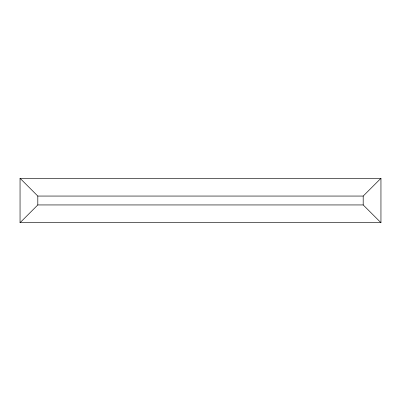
<?xml version="1.0" encoding="UTF-8"?>
<svg xmlns="http://www.w3.org/2000/svg" width="401" height="401" viewBox="0 0 401 401"><rect width="100%" height="100%" fill="white"/><g stroke="black" fill="none" stroke-linecap="round" stroke-linejoin="round"><path stroke-width="0.6" d="M20.05 222.7L37.809 204.941L363.191 204.941L380.95 222.7L380.95 178.3L20.05 178.3L20.05 222.7L380.95 222.7M20.05 178.3L37.809 196.059L363.191 196.059L380.95 178.3M363.191 196.059L363.191 204.941M37.809 196.059L37.809 204.941"/></g></svg>
